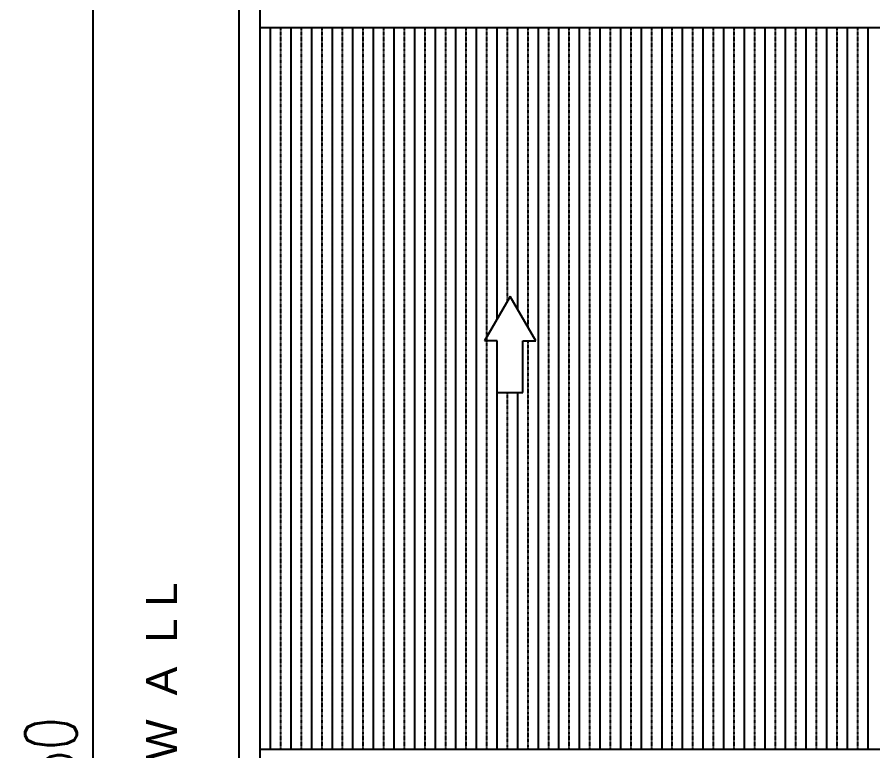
# Model space of a CAD drawing. Header units: millimetres. Extents: x 18078 to 182092, y 10648 to 75430.
# Drawn here: x 35789 to 39942, y 39872 to 43431 of the extents above; entities that cross this region are included whole.
import ezdxf

# ---------------------------------------------------------------- set-up
doc = ezdxf.new("R2010")
doc.units = ezdxf.units.MM
doc.linetypes.add('HIDDEN2', pattern=[4.7625, 3.175, -1.5875])
doc.linetypes.add('JIS_02_1.2', pattern=[2.5, 1.25, -1.25])
doc.layers.get('Defpoints').update_dxf_attribs({"color": 140})
doc.layers.add('A-Anno-Scrn', color=8, linetype='Continuous', lineweight=25)
doc.layers.add('A-Roof-Slab', color=12, linetype='Continuous', lineweight=35)
doc.styles.add('Arch-Dim', font='romans.shx', dxfattribs={"width": 0.75})
doc.styles.add('RomanS', font='romans.shx')
doc.dimstyles.new('Annotative', dxfattribs={"dimtxt": 2.5, "dimasz": 1.5, "dimexe": 1.5, "dimexo": 1.5, "dimgap": 0.8, "dimtad": 1, "dimdec": 0, "dimzin": 0, "dimdsep": 46, "dimtxsty": 'Arch-Dim', "dimblk": 'ARCHTICK', "dimcen": 2.5, "dimadec": 1, "dimazin": 0, "dimtfac": 1, "dimtdec": 0, "dimtix": 1, "dimtmove": 2, "dimatfit": 3, "dimfxl": 1, "dimtolj": 1, "dimtzin": 0, "dimarcsym": 0})

# ---------------------------------------------------------------- blocks, each defined once
blk = doc.blocks.new('_ArchTick')
at = {"color": 0, "linetype": 'ByBlock', "const_width": 0.15}
blk.add_lwpolyline([(-0.5, -0.5), (0.5, 0.5)], dxfattribs=at)
blk = doc.blocks.new('*D11')
at = {"layer": 'A-Anno-Scrn', "color": 0, "lineweight": -2, "transparency": 16777216}
for p, q in [((36717.3, 44539.8), (36008, 44539.8)), ((36158, 34889.8), (36158, 44539.8)), ((36717.3, 34889.8), (36008, 34889.8))]:
    blk.add_line(p, q, dxfattribs=at)
at = {"layer": 'Defpoints', "color": 0, "transparency": 16777216}
for p in [(36158, 44539.8), (36867.3, 44539.8, 300), (36867.3, 34889.8, 300)]:
    blk.add_point(p, dxfattribs=at)
at = {"layer": 'A-Anno-Scrn', "color": 0, "lineweight": -2, "transparency": 16777216, "xscale": 150, "yscale": 150, "zscale": 150}
for p, rotation in [((36158, 44539.8), 90), ((36158, 34889.8), 270)]:
    blk.add_blockref('_ArchTick', p, dxfattribs=dict(at, rotation=rotation))
at = {"layer": 'A-Anno-Scrn', "color": 0, "transparency": 16777216, "insert": (35953, 39714.8), "char_height": 250, "attachment_point": 5, "rotation": 90, "style": 'Arch-Dim'}
blk.add_mtext('\\A1;9650', dxfattribs=at)

msp = doc.modelspace()

# ---------------------------------------------------------------- linework, layer by layer
at = {"linetype": 'HIDDEN2'}
for p, q in [((36967.3, 43381, 300), (39367.3, 43381, 300)), ((39467.3, 43381, 300), (41867.3, 43381, 300))]:
    msp.add_line(p, q, dxfattribs=at)
msp.add_line((36967.3, 39881), (42767.3, 39881))
at = {"layer": 'A-Anno-Scrn', "color": 0}
for p, q in [((36867.3, 34889.8, 300), (36867.3, 44539.8, 300)), ((36967.3, 44539.8, 300), (36967.3, 34889.8, 300)), ((37017.3, 43381), (37017.3, 39881)), ((37117.3, 43381), (37117.3, 39881)), ((37217.3, 43381), (37217.3, 39881)), ((37317.3, 43381), (37317.3, 39881)), ((37417.3, 43381), (37417.3, 39881)), ((37517.3, 43381), (37517.3, 39881)), ((37617.3, 43381), (37617.3, 39881)), ((37717.3, 43381), (37717.3, 39881)), ((37817.3, 43381), (37817.3, 39881)), ((37917.3, 43381), (37917.3, 39881)), ((38017.3, 43381), (38017.3, 39881)), ((38117.3, 43381), (38117.3, 41964.8)), ((38217.3, 43381), (38217.3, 42014.2)), ((38317.3, 43381), (38317.3, 39881)), ((38417.3, 43381), (38417.3, 39881)), ((38517.3, 43381), (38517.3, 39881)), ((38617.3, 43381), (38617.3, 39881)), ((38717.3, 43381), (38717.3, 39881)), ((38817.3, 43381), (38817.3, 39881)), ((38917.3, 43381), (38917.3, 39881)), ((39017.3, 43381), (39017.3, 39881)), ((39117.3, 43381), (39117.3, 39881)), ((39217.3, 43381), (39217.3, 39881)), ((39317.3, 43381), (39317.3, 39881)), ((39417.3, 43381), (39417.3, 39881)), ((39517.3, 43381), (39517.3, 39881)), ((39617.3, 43381), (39617.3, 39881)), ((39717.3, 43381), (39717.3, 39881)), ((39817.3, 43381), (39817.3, 39881)), ((39917.3, 43381), (39917.3, 39881)), ((38181.6, 42076.1), (38057.1, 41860.5)), ((38306.1, 41860.5), (38181.6, 42076.1)), ((38119.1, 41860.5), (38057.1, 41860.5)), ((38117.3, 41860.5), (38117.3, 39881)), ((38119.1, 41610.5), (38119.1, 41860.5)), ((38244.1, 41610.5), (38244.1, 41860.5)), ((38244.1, 41860.5), (38306.1, 41860.5)), ((38119.1, 41610.5), (38244.1, 41610.5)), ((38217.3, 41610.5), (38217.3, 39881))]:
    msp.add_line(p, q, dxfattribs=at)
at = {"layer": 'A-Anno-Scrn', "color": 0, "linetype": 'JIS_02_1.2'}
for p, q in [((37067.3, 43381), (37067.3, 39881)), ((37167.3, 43381), (37167.3, 39881)), ((37267.3, 43381), (37267.3, 39881)), ((37367.3, 43381), (37367.3, 39881)), ((37467.3, 43381), (37467.3, 39881)), ((37567.3, 43381), (37567.3, 39881)), ((37667.3, 43381), (37667.3, 39881)), ((37767.3, 43381), (37767.3, 39881)), ((37867.3, 43381), (37867.3, 39881)), ((37967.3, 43381), (37967.3, 39881)), ((38067.3, 43381), (38067.3, 39881)), ((38167.3, 43381), (38167.3, 42051.4)), ((38267.3, 43381), (38267.3, 41927.6)), ((38367.3, 43381), (38367.3, 39881)), ((38467.3, 43381), (38467.3, 39881)), ((38567.3, 43381), (38567.3, 39881)), ((38667.3, 43381), (38667.3, 39881)), ((38767.3, 43381), (38767.3, 39881)), ((38867.3, 43381), (38867.3, 39881)), ((38967.3, 43381), (38967.3, 39881)), ((39067.3, 43381), (39067.3, 39881)), ((39167.3, 43381), (39167.3, 39881)), ((39267.3, 43381), (39267.3, 39881)), ((39367.3, 43381), (39367.3, 39881)), ((39467.3, 43381), (39467.3, 39881)), ((39567.3, 43381), (39567.3, 39881)), ((39667.3, 43381), (39667.3, 39881)), ((39767.3, 43381), (39767.3, 39881)), ((39867.3, 43381), (39867.3, 39881)), ((38267.3, 41860.5), (38267.3, 39881)), ((38167.3, 41610.5), (38167.3, 39881))]:
    msp.add_line(p, q, dxfattribs=at)
at = {"layer": 'A-Anno-Scrn', "color": 0, "linetype": 'HIDDEN2'}
msp.add_line((39367.3, 43381, 300), (39467.3, 43381, 300), dxfattribs=at)

# ---------------------------------------------------------------- texts
at = {"layer": 'A-Roof-Slab', "color": 7, "lineweight": -2, "insert": (36415.2, 38884.2), "char_height": 150, "attachment_point": 1, "rotation": 90, "style": 'RomanS'}
msp.add_mtext_dynamic_manual_height_columns('{\\fSwis721 Blk BT|b0|i0|c0|p34;\\C9;\\c13289671;F  I  R  E  W  A  L L}', width=2187.825, gutter_width=1250, heights=[198.3], dxfattribs=at)

# ---------------------------------------------------------------- dimensions: what is measured, and where the dimension line sits
at = {"layer": 'A-Anno-Scrn', "color": 0}
dim = msp.add_linear_dim(base=(36158, 44539.8), p1=(36867.3, 34889.8, 300), p2=(36867.3, 44539.8, 300), angle=90, dimstyle='Annotative', dxfattribs=at)
dim.commit()
dim.dimension.update_dxf_attribs({"geometry": '*D11', "text_midpoint": (35953, 39714.8)})

doc.saveas('drawing.dxf')
